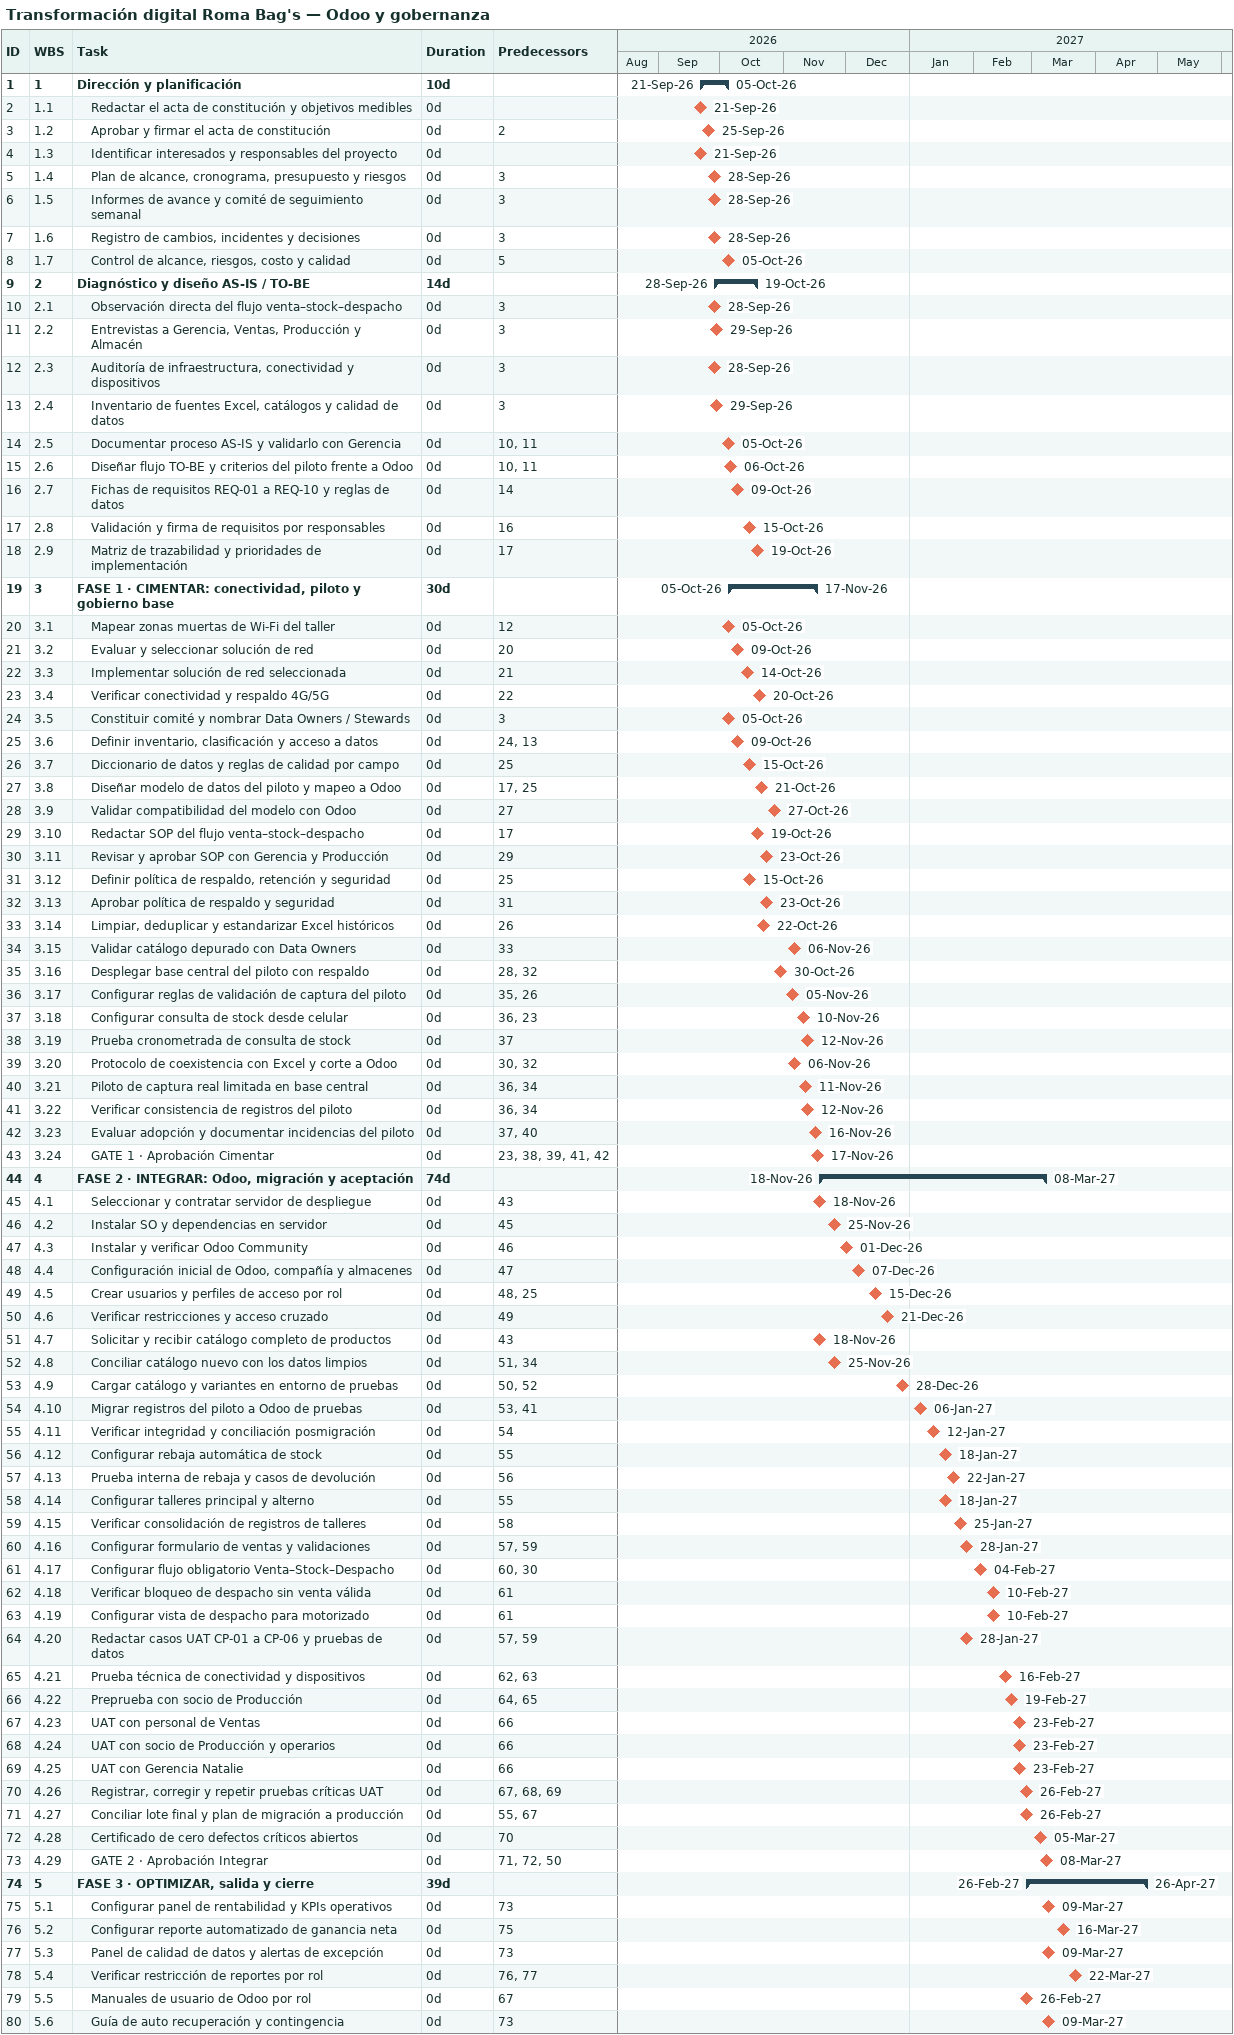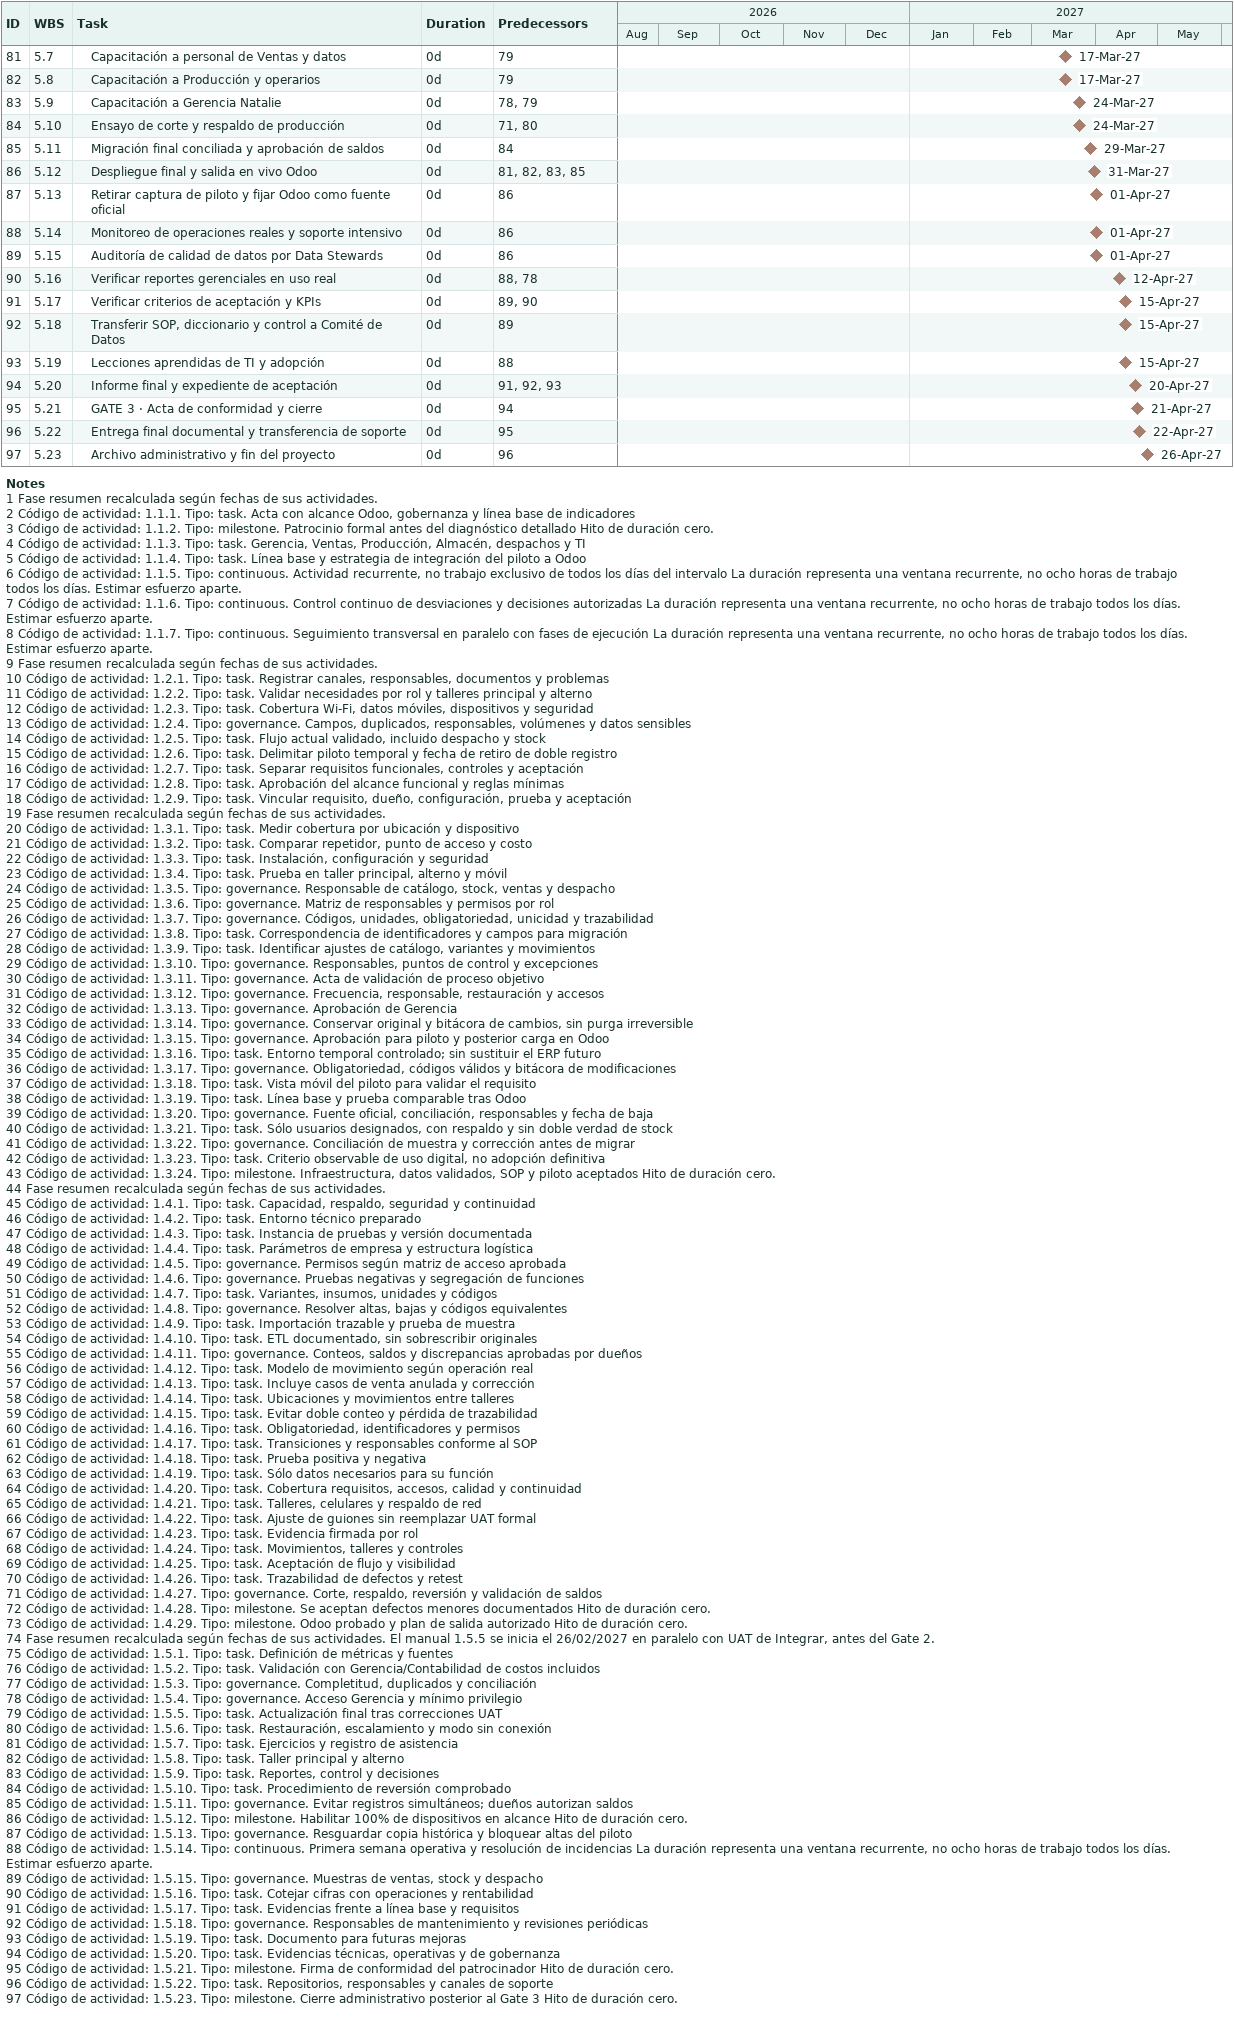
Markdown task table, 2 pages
Transformación digital Roma Bag's — Odoo y gobernanza

| ID | WBS | Task | Duration | Start | Finish | Predecessors |
|---|---|---|---|---|---|---|
| 1 | 1 | **Dirección y planificación** | 10d | 2026-09-21 | 2026-10-05 |  |
| 2 | 1.1 | Redactar el acta de constitución y objetivos medibles | 0d | 2026-09-21 | 2026-09-21 |  |
| 3 | 1.2 | Aprobar y firmar el acta de constitución | 0d | 2026-09-25 | 2026-09-25 | 2 |
| 4 | 1.3 | Identificar interesados y responsables del proyecto | 0d | 2026-09-21 | 2026-09-21 |  |
| 5 | 1.4 | Plan de alcance, cronograma, presupuesto y riesgos | 0d | 2026-09-28 | 2026-09-28 | 3 |
| 6 | 1.5 | Informes de avance y comité de seguimiento semanal | 0d | 2026-09-28 | 2026-09-28 | 3 |
| 7 | 1.6 | Registro de cambios, incidentes y decisiones | 0d | 2026-09-28 | 2026-09-28 | 3 |
| 8 | 1.7 | Control de alcance, riesgos, costo y calidad | 0d | 2026-10-05 | 2026-10-05 | 5 |
| 9 | 2 | **Diagnóstico y diseño AS-IS / TO-BE** | 14d | 2026-09-28 | 2026-10-19 |  |
| 10 | 2.1 | Observación directa del flujo venta–stock–despacho | 0d | 2026-09-28 | 2026-09-28 | 3 |
| 11 | 2.2 | Entrevistas a Gerencia, Ventas, Producción y Almacén | 0d | 2026-09-29 | 2026-09-29 | 3 |
| 12 | 2.3 | Auditoría de infraestructura, conectividad y dispositivos | 0d | 2026-09-28 | 2026-09-28 | 3 |
| 13 | 2.4 | Inventario de fuentes Excel, catálogos y calidad de datos | 0d | 2026-09-29 | 2026-09-29 | 3 |
| 14 | 2.5 | Documentar proceso AS-IS y validarlo con Gerencia | 0d | 2026-10-05 | 2026-10-05 | 10, 11 |
| 15 | 2.6 | Diseñar flujo TO-BE y criterios del piloto frente a Odoo | 0d | 2026-10-06 | 2026-10-06 | 10, 11 |
| 16 | 2.7 | Fichas de requisitos REQ-01 a REQ-10 y reglas de datos | 0d | 2026-10-09 | 2026-10-09 | 14 |
| 17 | 2.8 | Validación y firma de requisitos por responsables | 0d | 2026-10-15 | 2026-10-15 | 16 |
| 18 | 2.9 | Matriz de trazabilidad y prioridades de implementación | 0d | 2026-10-19 | 2026-10-19 | 17 |
| 19 | 3 | **FASE 1 · CIMENTAR: conectividad, piloto y gobierno base** | 30d | 2026-10-05 | 2026-11-17 |  |
| 20 | 3.1 | Mapear zonas muertas de Wi-Fi del taller | 0d | 2026-10-05 | 2026-10-05 | 12 |
| 21 | 3.2 | Evaluar y seleccionar solución de red | 0d | 2026-10-09 | 2026-10-09 | 20 |
| 22 | 3.3 | Implementar solución de red seleccionada | 0d | 2026-10-14 | 2026-10-14 | 21 |
| 23 | 3.4 | Verificar conectividad y respaldo 4G/5G | 0d | 2026-10-20 | 2026-10-20 | 22 |
| 24 | 3.5 | Constituir comité y nombrar Data Owners / Stewards | 0d | 2026-10-05 | 2026-10-05 | 3 |
| 25 | 3.6 | Definir inventario, clasificación y acceso a datos | 0d | 2026-10-09 | 2026-10-09 | 24, 13 |
| 26 | 3.7 | Diccionario de datos y reglas de calidad por campo | 0d | 2026-10-15 | 2026-10-15 | 25 |
| 27 | 3.8 | Diseñar modelo de datos del piloto y mapeo a Odoo | 0d | 2026-10-21 | 2026-10-21 | 17, 25 |
| 28 | 3.9 | Validar compatibilidad del modelo con Odoo | 0d | 2026-10-27 | 2026-10-27 | 27 |
| 29 | 3.10 | Redactar SOP del flujo venta–stock–despacho | 0d | 2026-10-19 | 2026-10-19 | 17 |
| 30 | 3.11 | Revisar y aprobar SOP con Gerencia y Producción | 0d | 2026-10-23 | 2026-10-23 | 29 |
| 31 | 3.12 | Definir política de respaldo, retención y seguridad | 0d | 2026-10-15 | 2026-10-15 | 25 |
| 32 | 3.13 | Aprobar política de respaldo y seguridad | 0d | 2026-10-23 | 2026-10-23 | 31 |
| 33 | 3.14 | Limpiar, deduplicar y estandarizar Excel históricos | 0d | 2026-10-22 | 2026-10-22 | 26 |
| 34 | 3.15 | Validar catálogo depurado con Data Owners | 0d | 2026-11-06 | 2026-11-06 | 33 |
| 35 | 3.16 | Desplegar base central del piloto con respaldo | 0d | 2026-10-30 | 2026-10-30 | 28, 32 |
| 36 | 3.17 | Configurar reglas de validación de captura del piloto | 0d | 2026-11-05 | 2026-11-05 | 35, 26 |
| 37 | 3.18 | Configurar consulta de stock desde celular | 0d | 2026-11-10 | 2026-11-10 | 36, 23 |
| 38 | 3.19 | Prueba cronometrada de consulta de stock | 0d | 2026-11-12 | 2026-11-12 | 37 |
| 39 | 3.20 | Protocolo de coexistencia con Excel y corte a Odoo | 0d | 2026-11-06 | 2026-11-06 | 30, 32 |
| 40 | 3.21 | Piloto de captura real limitada en base central | 0d | 2026-11-11 | 2026-11-11 | 36, 34 |
| 41 | 3.22 | Verificar consistencia de registros del piloto | 0d | 2026-11-12 | 2026-11-12 | 36, 34 |
| 42 | 3.23 | Evaluar adopción y documentar incidencias del piloto | 0d | 2026-11-16 | 2026-11-16 | 37, 40 |
| 43 | 3.24 | GATE 1 · Aprobación Cimentar | 0d | 2026-11-17 | 2026-11-17 | 23, 38, 39, 41, 42 |
| 44 | 4 | **FASE 2 · INTEGRAR: Odoo, migración y aceptación** | 74d | 2026-11-18 | 2027-03-08 |  |
| 45 | 4.1 | Seleccionar y contratar servidor de despliegue | 0d | 2026-11-18 | 2026-11-18 | 43 |
| 46 | 4.2 | Instalar SO y dependencias en servidor | 0d | 2026-11-25 | 2026-11-25 | 45 |
| 47 | 4.3 | Instalar y verificar Odoo Community | 0d | 2026-12-01 | 2026-12-01 | 46 |
| 48 | 4.4 | Configuración inicial de Odoo, compañía y almacenes | 0d | 2026-12-07 | 2026-12-07 | 47 |
| 49 | 4.5 | Crear usuarios y perfiles de acceso por rol | 0d | 2026-12-15 | 2026-12-15 | 48, 25 |
| 50 | 4.6 | Verificar restricciones y acceso cruzado | 0d | 2026-12-21 | 2026-12-21 | 49 |
| 51 | 4.7 | Solicitar y recibir catálogo completo de productos | 0d | 2026-11-18 | 2026-11-18 | 43 |
| 52 | 4.8 | Conciliar catálogo nuevo con los datos limpios | 0d | 2026-11-25 | 2026-11-25 | 51, 34 |
| 53 | 4.9 | Cargar catálogo y variantes en entorno de pruebas | 0d | 2026-12-28 | 2026-12-28 | 50, 52 |
| 54 | 4.10 | Migrar registros del piloto a Odoo de pruebas | 0d | 2027-01-06 | 2027-01-06 | 53, 41 |
| 55 | 4.11 | Verificar integridad y conciliación posmigración | 0d | 2027-01-12 | 2027-01-12 | 54 |
| 56 | 4.12 | Configurar rebaja automática de stock | 0d | 2027-01-18 | 2027-01-18 | 55 |
| 57 | 4.13 | Prueba interna de rebaja y casos de devolución | 0d | 2027-01-22 | 2027-01-22 | 56 |
| 58 | 4.14 | Configurar talleres principal y alterno | 0d | 2027-01-18 | 2027-01-18 | 55 |
| 59 | 4.15 | Verificar consolidación de registros de talleres | 0d | 2027-01-25 | 2027-01-25 | 58 |
| 60 | 4.16 | Configurar formulario de ventas y validaciones | 0d | 2027-01-28 | 2027-01-28 | 57, 59 |
| 61 | 4.17 | Configurar flujo obligatorio Venta–Stock–Despacho | 0d | 2027-02-04 | 2027-02-04 | 60, 30 |
| 62 | 4.18 | Verificar bloqueo de despacho sin venta válida | 0d | 2027-02-10 | 2027-02-10 | 61 |
| 63 | 4.19 | Configurar vista de despacho para motorizado | 0d | 2027-02-10 | 2027-02-10 | 61 |
| 64 | 4.20 | Redactar casos UAT CP-01 a CP-06 y pruebas de datos | 0d | 2027-01-28 | 2027-01-28 | 57, 59 |
| 65 | 4.21 | Prueba técnica de conectividad y dispositivos | 0d | 2027-02-16 | 2027-02-16 | 62, 63 |
| 66 | 4.22 | Preprueba con socio de Producción | 0d | 2027-02-19 | 2027-02-19 | 64, 65 |
| 67 | 4.23 | UAT con personal de Ventas | 0d | 2027-02-23 | 2027-02-23 | 66 |
| 68 | 4.24 | UAT con socio de Producción y operarios | 0d | 2027-02-23 | 2027-02-23 | 66 |
| 69 | 4.25 | UAT con Gerencia Natalie | 0d | 2027-02-23 | 2027-02-23 | 66 |
| 70 | 4.26 | Registrar, corregir y repetir pruebas críticas UAT | 0d | 2027-02-26 | 2027-02-26 | 67, 68, 69 |
| 71 | 4.27 | Conciliar lote final y plan de migración a producción | 0d | 2027-02-26 | 2027-02-26 | 55, 67 |
| 72 | 4.28 | Certificado de cero defectos críticos abiertos | 0d | 2027-03-05 | 2027-03-05 | 70 |
| 73 | 4.29 | GATE 2 · Aprobación Integrar | 0d | 2027-03-08 | 2027-03-08 | 71, 72, 50 |
| 74 | 5 | **FASE 3 · OPTIMIZAR, salida y cierre** | 39d | 2027-02-26 | 2027-04-26 |  |
| 75 | 5.1 | Configurar panel de rentabilidad y KPIs operativos | 0d | 2027-03-09 | 2027-03-09 | 73 |
| 76 | 5.2 | Configurar reporte automatizado de ganancia neta | 0d | 2027-03-16 | 2027-03-16 | 75 |
| 77 | 5.3 | Panel de calidad de datos y alertas de excepción | 0d | 2027-03-09 | 2027-03-09 | 73 |
| 78 | 5.4 | Verificar restricción de reportes por rol | 0d | 2027-03-22 | 2027-03-22 | 76, 77 |
| 79 | 5.5 | Manuales de usuario de Odoo por rol | 0d | 2027-02-26 | 2027-02-26 | 67 |
| 80 | 5.6 | Guía de auto recuperación y contingencia | 0d | 2027-03-09 | 2027-03-09 | 73 |
| 81 | 5.7 | Capacitación a personal de Ventas y datos | 0d | 2027-03-17 | 2027-03-17 | 79 |
| 82 | 5.8 | Capacitación a Producción y operarios | 0d | 2027-03-17 | 2027-03-17 | 79 |
| 83 | 5.9 | Capacitación a Gerencia Natalie | 0d | 2027-03-24 | 2027-03-24 | 78, 79 |
| 84 | 5.10 | Ensayo de corte y respaldo de producción | 0d | 2027-03-24 | 2027-03-24 | 71, 80 |
| 85 | 5.11 | Migración final conciliada y aprobación de saldos | 0d | 2027-03-29 | 2027-03-29 | 84 |
| 86 | 5.12 | Despliegue final y salida en vivo Odoo | 0d | 2027-03-31 | 2027-03-31 | 81, 82, 83, 85 |
| 87 | 5.13 | Retirar captura de piloto y fijar Odoo como fuente oficial | 0d | 2027-04-01 | 2027-04-01 | 86 |
| 88 | 5.14 | Monitoreo de operaciones reales y soporte intensivo | 0d | 2027-04-01 | 2027-04-01 | 86 |
| 89 | 5.15 | Auditoría de calidad de datos por Data Stewards | 0d | 2027-04-01 | 2027-04-01 | 86 |
| 90 | 5.16 | Verificar reportes gerenciales en uso real | 0d | 2027-04-12 | 2027-04-12 | 88, 78 |
| 91 | 5.17 | Verificar criterios de aceptación y KPIs | 0d | 2027-04-15 | 2027-04-15 | 89, 90 |
| 92 | 5.18 | Transferir SOP, diccionario y control a Comité de Datos | 0d | 2027-04-15 | 2027-04-15 | 89 |
| 93 | 5.19 | Lecciones aprendidas de TI y adopción | 0d | 2027-04-15 | 2027-04-15 | 88 |
| 94 | 5.20 | Informe final y expediente de aceptación | 0d | 2027-04-20 | 2027-04-20 | 91, 92, 93 |
| 95 | 5.21 | GATE 3 · Acta de conformidad y cierre | 0d | 2027-04-21 | 2027-04-21 | 94 |
| 96 | 5.22 | Entrega final documental y transferencia de soporte | 0d | 2027-04-22 | 2027-04-22 | 95 |
| 97 | 5.23 | Archivo administrativo y fin del proyecto | 0d | 2027-04-26 | 2027-04-26 | 96 |

Notes
- 1: Fase resumen recalculada según fechas de sus actividades.
- 2: Código de actividad: 1.1.1. Tipo: task. Acta con alcance Odoo, gobernanza y línea base de indicadores
- 3: Código de actividad: 1.1.2. Tipo: milestone. Patrocinio formal antes del diagnóstico detallado Hito de duración cero.
- 4: Código de actividad: 1.1.3. Tipo: task. Gerencia, Ventas, Producción, Almacén, despachos y TI
- 5: Código de actividad: 1.1.4. Tipo: task. Línea base y estrategia de integración del piloto a Odoo
- 6: Código de actividad: 1.1.5. Tipo: continuous. Actividad recurrente, no trabajo exclusivo de todos los días del intervalo La duración representa una ventana recurrente, no ocho horas de trabajo todos los días. Estimar esfuerzo aparte.
- 7: Código de actividad: 1.1.6. Tipo: continuous. Control continuo de desviaciones y decisiones autorizadas La duración representa una ventana recurrente, no ocho horas de trabajo todos los días. Estimar esfuerzo aparte.
- 8: Código de actividad: 1.1.7. Tipo: continuous. Seguimiento transversal en paralelo con fases de ejecución La duración representa una ventana recurrente, no ocho horas de trabajo todos los días. Estimar esfuerzo aparte.
- 9: Fase resumen recalculada según fechas de sus actividades.
- 10: Código de actividad: 1.2.1. Tipo: task. Registrar canales, responsables, documentos y problemas
- 11: Código de actividad: 1.2.2. Tipo: task. Validar necesidades por rol y talleres principal y alterno
- 12: Código de actividad: 1.2.3. Tipo: task. Cobertura Wi-Fi, datos móviles, dispositivos y seguridad
- 13: Código de actividad: 1.2.4. Tipo: governance. Campos, duplicados, responsables, volúmenes y datos sensibles
- 14: Código de actividad: 1.2.5. Tipo: task. Flujo actual validado, incluido despacho y stock
- 15: Código de actividad: 1.2.6. Tipo: task. Delimitar piloto temporal y fecha de retiro de doble registro
- 16: Código de actividad: 1.2.7. Tipo: task. Separar requisitos funcionales, controles y aceptación
- 17: Código de actividad: 1.2.8. Tipo: task. Aprobación del alcance funcional y reglas mínimas
- 18: Código de actividad: 1.2.9. Tipo: task. Vincular requisito, dueño, configuración, prueba y aceptación
- 19: Fase resumen recalculada según fechas de sus actividades.
- 20: Código de actividad: 1.3.1. Tipo: task. Medir cobertura por ubicación y dispositivo
- 21: Código de actividad: 1.3.2. Tipo: task. Comparar repetidor, punto de acceso y costo
- 22: Código de actividad: 1.3.3. Tipo: task. Instalación, configuración y seguridad
- 23: Código de actividad: 1.3.4. Tipo: task. Prueba en taller principal, alterno y móvil
- 24: Código de actividad: 1.3.5. Tipo: governance. Responsable de catálogo, stock, ventas y despacho
- 25: Código de actividad: 1.3.6. Tipo: governance. Matriz de responsables y permisos por rol
- 26: Código de actividad: 1.3.7. Tipo: governance. Códigos, unidades, obligatoriedad, unicidad y trazabilidad
- 27: Código de actividad: 1.3.8. Tipo: task. Correspondencia de identificadores y campos para migración
- 28: Código de actividad: 1.3.9. Tipo: task. Identificar ajustes de catálogo, variantes y movimientos
- 29: Código de actividad: 1.3.10. Tipo: governance. Responsables, puntos de control y excepciones
- 30: Código de actividad: 1.3.11. Tipo: governance. Acta de validación de proceso objetivo
- 31: Código de actividad: 1.3.12. Tipo: governance. Frecuencia, responsable, restauración y accesos
- 32: Código de actividad: 1.3.13. Tipo: governance. Aprobación de Gerencia
- 33: Código de actividad: 1.3.14. Tipo: governance. Conservar original y bitácora de cambios, sin purga irreversible
- 34: Código de actividad: 1.3.15. Tipo: governance. Aprobación para piloto y posterior carga en Odoo
- 35: Código de actividad: 1.3.16. Tipo: task. Entorno temporal controlado; sin sustituir el ERP futuro
- 36: Código de actividad: 1.3.17. Tipo: governance. Obligatoriedad, códigos válidos y bitácora de modificaciones
- 37: Código de actividad: 1.3.18. Tipo: task. Vista móvil del piloto para validar el requisito
- 38: Código de actividad: 1.3.19. Tipo: task. Línea base y prueba comparable tras Odoo
- 39: Código de actividad: 1.3.20. Tipo: governance. Fuente oficial, conciliación, responsables y fecha de baja
- 40: Código de actividad: 1.3.21. Tipo: task. Sólo usuarios designados, con respaldo y sin doble verdad de stock
- 41: Código de actividad: 1.3.22. Tipo: governance. Conciliación de muestra y corrección antes de migrar
- 42: Código de actividad: 1.3.23. Tipo: task. Criterio observable de uso digital, no adopción definitiva
- 43: Código de actividad: 1.3.24. Tipo: milestone. Infraestructura, datos validados, SOP y piloto aceptados Hito de duración cero.
- 44: Fase resumen recalculada según fechas de sus actividades.
- 45: Código de actividad: 1.4.1. Tipo: task. Capacidad, respaldo, seguridad y continuidad
- 46: Código de actividad: 1.4.2. Tipo: task. Entorno técnico preparado
- 47: Código de actividad: 1.4.3. Tipo: task. Instancia de pruebas y versión documentada
- 48: Código de actividad: 1.4.4. Tipo: task. Parámetros de empresa y estructura logística
- 49: Código de actividad: 1.4.5. Tipo: governance. Permisos según matriz de acceso aprobada
- 50: Código de actividad: 1.4.6. Tipo: governance. Pruebas negativas y segregación de funciones
- 51: Código de actividad: 1.4.7. Tipo: task. Variantes, insumos, unidades y códigos
- 52: Código de actividad: 1.4.8. Tipo: governance. Resolver altas, bajas y códigos equivalentes
- 53: Código de actividad: 1.4.9. Tipo: task. Importación trazable y prueba de muestra
- 54: Código de actividad: 1.4.10. Tipo: task. ETL documentado, sin sobrescribir originales
- 55: Código de actividad: 1.4.11. Tipo: governance. Conteos, saldos y discrepancias aprobadas por dueños
- 56: Código de actividad: 1.4.12. Tipo: task. Modelo de movimiento según operación real
- 57: Código de actividad: 1.4.13. Tipo: task. Incluye casos de venta anulada y corrección
- 58: Código de actividad: 1.4.14. Tipo: task. Ubicaciones y movimientos entre talleres
- 59: Código de actividad: 1.4.15. Tipo: task. Evitar doble conteo y pérdida de trazabilidad
- 60: Código de actividad: 1.4.16. Tipo: task. Obligatoriedad, identificadores y permisos
- 61: Código de actividad: 1.4.17. Tipo: task. Transiciones y responsables conforme al SOP
- 62: Código de actividad: 1.4.18. Tipo: task. Prueba positiva y negativa
- 63: Código de actividad: 1.4.19. Tipo: task. Sólo datos necesarios para su función
- 64: Código de actividad: 1.4.20. Tipo: task. Cobertura requisitos, accesos, calidad y continuidad
- 65: Código de actividad: 1.4.21. Tipo: task. Talleres, celulares y respaldo de red
- 66: Código de actividad: 1.4.22. Tipo: task. Ajuste de guiones sin reemplazar UAT formal
- 67: Código de actividad: 1.4.23. Tipo: task. Evidencia firmada por rol
- 68: Código de actividad: 1.4.24. Tipo: task. Movimientos, talleres y controles
- 69: Código de actividad: 1.4.25. Tipo: task. Aceptación de flujo y visibilidad
- 70: Código de actividad: 1.4.26. Tipo: task. Trazabilidad de defectos y retest
- 71: Código de actividad: 1.4.27. Tipo: governance. Corte, respaldo, reversión y validación de saldos
- 72: Código de actividad: 1.4.28. Tipo: milestone. Se aceptan defectos menores documentados Hito de duración cero.
- 73: Código de actividad: 1.4.29. Tipo: milestone. Odoo probado y plan de salida autorizado Hito de duración cero.
- 74: Fase resumen recalculada según fechas de sus actividades. El manual 1.5.5 se inicia el 26/02/2027 en paralelo con UAT de Integrar, antes del Gate 2.
- 75: Código de actividad: 1.5.1. Tipo: task. Definición de métricas y fuentes
- 76: Código de actividad: 1.5.2. Tipo: task. Validación con Gerencia/Contabilidad de costos incluidos
- 77: Código de actividad: 1.5.3. Tipo: governance. Completitud, duplicados y conciliación
- 78: Código de actividad: 1.5.4. Tipo: governance. Acceso Gerencia y mínimo privilegio
- 79: Código de actividad: 1.5.5. Tipo: task. Actualización final tras correcciones UAT
- 80: Código de actividad: 1.5.6. Tipo: task. Restauración, escalamiento y modo sin conexión
- 81: Código de actividad: 1.5.7. Tipo: task. Ejercicios y registro de asistencia
- 82: Código de actividad: 1.5.8. Tipo: task. Taller principal y alterno
- 83: Código de actividad: 1.5.9. Tipo: task. Reportes, control y decisiones
- 84: Código de actividad: 1.5.10. Tipo: task. Procedimiento de reversión comprobado
- 85: Código de actividad: 1.5.11. Tipo: governance. Evitar registros simultáneos; dueños autorizan saldos
- 86: Código de actividad: 1.5.12. Tipo: milestone. Habilitar 100% de dispositivos en alcance Hito de duración cero.
- 87: Código de actividad: 1.5.13. Tipo: governance. Resguardar copia histórica y bloquear altas del piloto
- 88: Código de actividad: 1.5.14. Tipo: continuous. Primera semana operativa y resolución de incidencias La duración representa una ventana recurrente, no ocho horas de trabajo todos los días. Estimar esfuerzo aparte.
- 89: Código de actividad: 1.5.15. Tipo: governance. Muestras de ventas, stock y despacho
- 90: Código de actividad: 1.5.16. Tipo: task. Cotejar cifras con operaciones y rentabilidad
- 91: Código de actividad: 1.5.17. Tipo: task. Evidencias frente a línea base y requisitos
- 92: Código de actividad: 1.5.18. Tipo: governance. Responsables de mantenimiento y revisiones periódicas
- 93: Código de actividad: 1.5.19. Tipo: task. Documento para futuras mejoras
- 94: Código de actividad: 1.5.20. Tipo: task. Evidencias técnicas, operativas y de gobernanza
- 95: Código de actividad: 1.5.21. Tipo: milestone. Firma de conformidad del patrocinador Hito de duración cero.
- 96: Código de actividad: 1.5.22. Tipo: task. Repositorios, responsables y canales de soporte
- 97: Código de actividad: 1.5.23. Tipo: milestone. Cierre administrativo posterior al Gate 3 Hito de duración cero.
